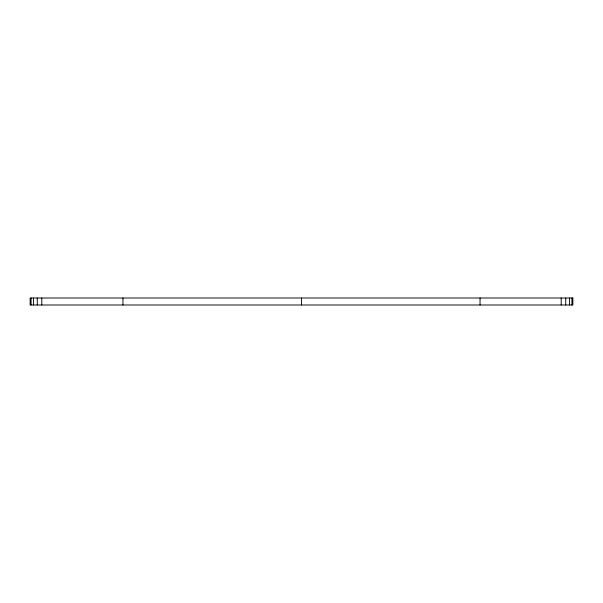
<?xml version="1.0" encoding="UTF-8"?>
<svg xmlns="http://www.w3.org/2000/svg" width="603" height="603" viewBox="0 0 603 603"><rect width="100%" height="100%" fill="white"/><g stroke="black" fill="none" stroke-linecap="round" stroke-linejoin="round"><path stroke-width="0.9" d="M571.938 298.003L571.938 304.997M569.436 298.003L569.436 304.997M565.735 298.003L565.735 304.997M561.205 298.003L561.205 304.997M480.048 298.003L480.048 304.997M301.5 298.003L301.5 304.997M122.952 298.003L122.952 304.997M41.795 298.003L41.795 304.997M37.265 298.003L37.265 304.997M33.564 298.003L33.564 304.997M31.062 298.003L31.062 304.997M572.85 298.003L30.15 298.003L30.15 304.997L572.85 304.997L572.85 298.003"/></g></svg>
